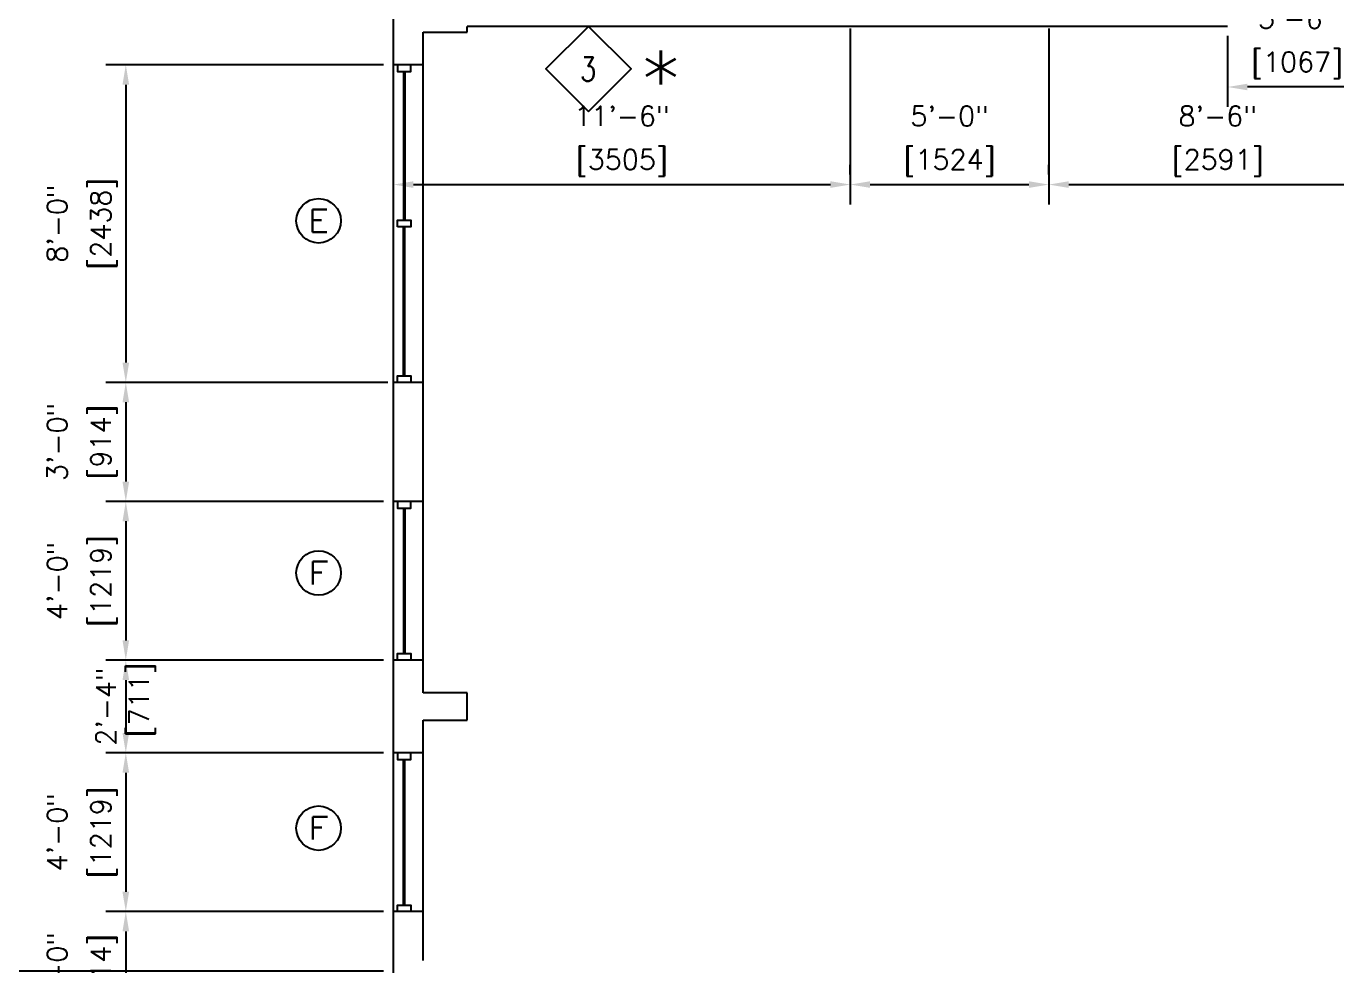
# Model space of a CAD drawing. Header units: inches. Extents: x -289 to 1168, y -1587 to 303.
# Drawn here: x 227 to 622.9, y -922.2 to -638.1 of the extents above; entities that cross this region are included whole.
import ezdxf
from ezdxf.enums import TextEntityAlignment as Align

# ---------------------------------------------------------------- set-up
doc = ezdxf.new("R2010")
doc.units = ezdxf.units.IN
doc.header["$LTSCALE"] = 48
doc.header["$MEASUREMENT"] = 0
doc.layers.get('0').update_dxf_attribs({"linetype": 'CONTINUOUS'})
for name, color, linetype in [('2_Arch_Plan_Dim', 5, 'CONTINUOUS'), ('2_Arch_Plan_Text1', 4, 'CONTINUOUS'), ('2_Arch_Plan_Wall', 7, 'CONTINUOUS'), ('2_Arch_Plan_Wall_Annot', 5, 'CONTINUOUS'), ('2_Arch_Plan_Wall_ColClad', 7, 'CONTINUOUS'), ('2_Arch_Plan_WinSec', 7, 'CONTINUOUS')]:
    doc.layers.add(name, color=color, linetype=linetype)
doc.styles.add('ROMANS-115', font='romans.shx')
doc.styles.add('ROMANS-80', font='romans.shx', dxfattribs={"width": 0.8})
doc.styles.add('ROMANS80', font='romans.shx', dxfattribs={"width": 0.8})
doc.dimstyles.new('116-ROMANS-115-PS', dxfattribs={"dimscale": 96, "dimtxt": 0.0625, "dimasz": 0.0625, "dimexe": 0.0625, "dimexo": 0.03125, "dimgap": 0.03125, "dimtad": 1, "dimdec": 3, "dimrnd": 0.125, "dimzin": 1, "dimdsep": 46, "dimlunit": 4, "dimtxsty": 'ROMANS-115', "dimcen": 0.125, "dimclrd": 256, "dimclre": 256, "dimclrt": 256, "dimadec": 0, "dimazin": 0, "dimtfac": 1, "dimtdec": 3, "dimtofl": 0, "dimtmove": 2, "dimatfit": 0, "dimfxl": 1, "dimfrac": 2, "dimtolj": 1, "dimtzin": 0, "dimarcsym": 0})

# ---------------------------------------------------------------- blocks, each defined once
blk = doc.blocks.new('*D140')
at = {"layer": '2_Arch_Plan_Dim', "lineweight": -2}
for p, q in [((475.93, -638.81), (475.93, -692)), ((337.93, -686.49), (337.93, -680)), ((343.93, -686), (469.93, -686))]:
    blk.add_line(p, q, dxfattribs=at)
at = {"layer": '2_Arch_Plan_Dim'}
for points in [[(343.93, -685), (343.93, -687), (337.93, -686)], [(469.93, -685), (469.93, -687), (475.93, -686)]]:
    blk.add_solid(points, dxfattribs=at)
at = {"layer": '2_Arch_Plan_Dim', "char_height": 6, "attachment_point": 5, "style": 'ROMANS-115'}
for s, insert in [('\\A1;11\'-6"', (406.93, -665.28)), ('\\A1;[3505]', (406.93, -679.43))]:
    blk.add_mtext(s, dxfattribs=dict(at, insert=insert))
blk = doc.blocks.new('*D141')
at = {"layer": '2_Arch_Plan_Dim', "lineweight": -2}
for p, q in [((215.99, -635.81), (218.99, -635.81)), ((212.99, -641.81), (212.99, -917.81)), ((334.93, -923.81), (206.99, -923.81))]:
    blk.add_line(p, q, dxfattribs=at)
at = {"layer": '2_Arch_Plan_Dim'}
for points in [[(211.99, -641.81), (213.99, -641.81), (212.99, -635.81)], [(211.99, -917.81), (213.99, -917.81), (212.99, -923.81)]]:
    blk.add_solid(points, dxfattribs=at)
at = {"layer": '2_Arch_Plan_Dim', "char_height": 6, "attachment_point": 5, "rotation": 90, "style": 'ROMANS-115'}
for s, insert in [('\\A1;24\'-0"', (192.28, -779.81)), ('\\A1;[7315]', (206.42, -779.81))]:
    blk.add_mtext(s, dxfattribs=dict(at, insert=insert))
blk = doc.blocks.new('*D162')
at = {"layer": '2_Arch_Plan_Dim', "lineweight": -2}
for p, q in [((589.93, -641.06), (589.93, -662.5)), ((631.93, -641.18), (631.93, -662.5)), ((625.93, -656.5), (595.93, -656.5))]:
    blk.add_line(p, q, dxfattribs=at)
at = {"layer": '2_Arch_Plan_Dim'}
for points in [[(595.93, -655.5), (595.93, -657.5), (589.93, -656.5)], [(625.93, -655.5), (625.93, -657.5), (631.93, -656.5)]]:
    blk.add_solid(points, dxfattribs=at)
at = {"layer": '2_Arch_Plan_Dim', "char_height": 6, "attachment_point": 5, "style": 'ROMANS-115'}
for s, insert in [('\\A1;3\'-6"', (610.93, -635.79)), ('\\A1;[1067]', (610.93, -649.93))]:
    blk.add_mtext(s, dxfattribs=dict(at, insert=insert))
blk = doc.blocks.new('*D168')
at = {"layer": '2_Arch_Plan_Dim', "lineweight": -2}
for p, q in [((535.93, -638.81), (535.93, -692)), ((475.93, -683), (475.93, -680)), ((481.93, -686), (529.93, -686))]:
    blk.add_line(p, q, dxfattribs=at)
at = {"layer": '2_Arch_Plan_Dim'}
for points in [[(481.93, -685), (481.93, -687), (475.93, -686)], [(529.93, -685), (529.93, -687), (535.93, -686)]]:
    blk.add_solid(points, dxfattribs=at)
at = {"layer": '2_Arch_Plan_Dim', "char_height": 6, "attachment_point": 5, "style": 'ROMANS-115'}
for s, insert in [('\\A1;5\'-0"', (505.93, -665.28)), ('\\A1;[1524]', (505.93, -679.43))]:
    blk.add_mtext(s, dxfattribs=dict(at, insert=insert))
blk = doc.blocks.new('*D169')
at = {"layer": '2_Arch_Plan_Dim', "lineweight": -2}
for p, q in [((535.93, -683), (535.93, -680)), ((637.93, -683), (637.93, -680)), ((541.93, -686), (631.93, -686))]:
    blk.add_line(p, q, dxfattribs=at)
at = {"layer": '2_Arch_Plan_Dim'}
for points in [[(541.93, -685), (541.93, -687), (535.93, -686)], [(631.93, -685), (631.93, -687), (637.93, -686)]]:
    blk.add_solid(points, dxfattribs=at)
at = {"layer": '2_Arch_Plan_Dim', "char_height": 6, "attachment_point": 5, "style": 'ROMANS-115'}
for s, insert in [('\\A1;8\'-6"', (586.93, -665.28)), ('\\A1;[2591]', (586.93, -679.43))]:
    blk.add_mtext(s, dxfattribs=dict(at, insert=insert))
blk = doc.blocks.new('*D192')
at = {"layer": '2_Arch_Plan_Dim', "lineweight": -2}
for p, q in [((334.93, -649.81), (251.06, -649.81)), ((257.06, -655.81), (257.06, -739.81)), ((336.18, -745.81), (251.06, -745.81))]:
    blk.add_line(p, q, dxfattribs=at)
at = {"layer": '2_Arch_Plan_Dim'}
for points in [[(256.06, -655.81), (258.06, -655.81), (257.06, -649.81)], [(256.06, -739.81), (258.06, -739.81), (257.06, -745.81)]]:
    blk.add_solid(points, dxfattribs=at)
at = {"layer": '2_Arch_Plan_Dim', "char_height": 6, "attachment_point": 5, "rotation": 90, "style": 'ROMANS-115'}
for s, insert in [('\\A1;[2438]', (250.49, -697.81)), ('\\A1;8\'-0"', (236.35, -697.81))]:
    blk.add_mtext(s, dxfattribs=dict(at, insert=insert))
blk = doc.blocks.new('*D193')
at = {"layer": '2_Arch_Plan_Dim', "lineweight": -2}
for p, q in [((334.93, -857.81), (251.06, -857.81)), ((257.06, -863.81), (257.06, -899.81)), ((334.93, -905.81), (251.06, -905.81))]:
    blk.add_line(p, q, dxfattribs=at)
at = {"layer": '2_Arch_Plan_Dim'}
for points in [[(256.06, -863.81), (258.06, -863.81), (257.06, -857.81)], [(256.06, -899.81), (258.06, -899.81), (257.06, -905.81)]]:
    blk.add_solid(points, dxfattribs=at)
at = {"layer": '2_Arch_Plan_Dim', "char_height": 6, "attachment_point": 5, "rotation": 90, "style": 'ROMANS-115'}
for s, insert in [('\\A1;4\'-0"', (236.35, -881.81)), ('\\A1;[1219]', (250.49, -881.81))]:
    blk.add_mtext(s, dxfattribs=dict(at, insert=insert))
blk = doc.blocks.new('*D194')
at = {"layer": '2_Arch_Plan_Dim', "lineweight": -2}
for p, q in [((334.93, -781.81), (251.06, -781.81)), ((257.06, -787.81), (257.06, -823.81)), ((334.93, -829.81), (251.06, -829.81))]:
    blk.add_line(p, q, dxfattribs=at)
at = {"layer": '2_Arch_Plan_Dim'}
for points in [[(256.06, -787.81), (258.06, -787.81), (257.06, -781.81)], [(256.06, -823.81), (258.06, -823.81), (257.06, -829.81)]]:
    blk.add_solid(points, dxfattribs=at)
at = {"layer": '2_Arch_Plan_Dim', "char_height": 6, "attachment_point": 5, "rotation": 90, "style": 'ROMANS-115'}
for s, insert in [('\\A1;4\'-0"', (236.35, -805.81)), ('\\A1;[1219]', (250.49, -805.81))]:
    blk.add_mtext(s, dxfattribs=dict(at, insert=insert))
blk = doc.blocks.new('*D195')
at = {"layer": '2_Arch_Plan_Dim', "lineweight": -2}
for p, q in [((254.06, -905.81), (251.06, -905.81)), ((257.06, -911.81), (257.06, -935.81)), ((254.06, -941.81), (251.06, -941.81))]:
    blk.add_line(p, q, dxfattribs=at)
at = {"layer": '2_Arch_Plan_Dim'}
for points in [[(256.06, -911.81), (258.06, -911.81), (257.06, -905.81)], [(256.06, -935.81), (258.06, -935.81), (257.06, -941.81)]]:
    blk.add_solid(points, dxfattribs=at)
at = {"layer": '2_Arch_Plan_Dim', "char_height": 6, "attachment_point": 5, "rotation": 90, "style": 'ROMANS-115'}
for s, insert in [('\\A1;3\'-0"', (236.35, -923.81)), ('\\A1;[914]', (250.49, -923.81))]:
    blk.add_mtext(s, dxfattribs=dict(at, insert=insert))
blk = doc.blocks.new('*D196')
at = {"layer": '2_Arch_Plan_Dim', "lineweight": -2}
for p, q in [((254.06, -829.81), (251.06, -829.81)), ((257.06, -835.81), (257.06, -851.81)), ((254.06, -857.81), (251.06, -857.81))]:
    blk.add_line(p, q, dxfattribs=at)
at = {"layer": '2_Arch_Plan_Dim'}
for points in [[(256.06, -835.81), (258.06, -835.81), (257.06, -829.81)], [(256.06, -851.81), (258.06, -851.81), (257.06, -857.81)]]:
    blk.add_solid(points, dxfattribs=at)
at = {"layer": '2_Arch_Plan_Dim', "insert": (257.06, -843.81), "char_height": 6, "attachment_point": 5, "rotation": 90, "style": 'ROMANS-115'}
blk.add_mtext('\\A1;2\'-4"\\P [711]', dxfattribs=at)
blk = doc.blocks.new('*D197')
at = {"layer": '2_Arch_Plan_Dim', "lineweight": -2}
for p, q in [((254.06, -745.81), (251.06, -745.81)), ((257.06, -751.81), (257.06, -775.81)), ((254.06, -781.81), (251.06, -781.81))]:
    blk.add_line(p, q, dxfattribs=at)
at = {"layer": '2_Arch_Plan_Dim'}
for points in [[(256.06, -751.81), (258.06, -751.81), (257.06, -745.81)], [(256.06, -775.81), (258.06, -775.81), (257.06, -781.81)]]:
    blk.add_solid(points, dxfattribs=at)
at = {"layer": '2_Arch_Plan_Dim', "char_height": 6, "attachment_point": 5, "rotation": 90, "style": 'ROMANS-115'}
for s, insert in [('\\A1;3\'-0"', (236.35, -763.81)), ('\\A1;[914]', (250.49, -763.81))]:
    blk.add_mtext(s, dxfattribs=dict(at, insert=insert))
blk = doc.blocks.new('Wall Number')
at = {"color": 5}
blk.add_lwpolyline([(-21.45, -21.45), (0, 0), (-21.45, 21.45), (-42.89, 0)], close=True, dxfattribs=at)
at = {"style": 'ROMANS80', "width": 0.8}
blk.add_attdef('WALL', text='', height=12, dxfattribs=at).set_placement((-21.62, -0.08), align=Align.MIDDLE)
blk = doc.blocks.new('Window')
blk.add_circle((0.4356, 0.3589), 0.0609)
at = {"style": 'ROMANS-80', "width": 1.15}
blk.add_attdef('WINDOW', text='', height=0.0625, dxfattribs=at).set_placement((0.4356, 0.3589), align=Align.MIDDLE)

msp = doc.modelspace()

# ---------------------------------------------------------------- linework, layer by layer
at = {"layer": '2_Arch_Plan_Wall'}
for p, q in [((337.92937617, -1067.80845236), (337.92937617, 12.19154764)), ((346.92937617, -839.68345436), (346.92937617, -639.93345036)), ((589.92937617, -638.18345236), (360.17937617, -638.18345236)), ((346.92937617, -649.80845236), (337.92937617, -649.80845236)), ((346.92937617, -745.80845236), (337.92937617, -745.80845236)), ((346.92937617, -781.80845236), (337.92937617, -781.80845236)), ((346.92937617, -829.80845236), (337.92937617, -829.80845236)), ((346.92937617, -920.55845236), (346.92937617, -847.93345036)), ((346.92937617, -857.80845236), (337.92937617, -857.80845236)), ((346.92937617, -905.80845236), (337.92937617, -905.80845236))]:
    msp.add_line(p, q, dxfattribs=at)
at = {"layer": '2_Arch_Plan_Wall_ColClad'}
for p, q in [((346.92937617, -639.93345036), (360.17937617, -639.93345036)), ((360.17937617, -639.93345036), (360.17937617, -638.18345236)), ((360.17937617, -839.68345436), (346.92937617, -839.68345436)), ((360.17937617, -847.93345036), (360.17937617, -839.68345436)), ((346.92937617, -847.93345036), (360.17937617, -847.93345036))]:
    msp.add_line(p, q, dxfattribs=at)
at = {"layer": '2_Arch_Plan_WinSec'}
for p, q in [((340.99187617, -651.80845236), (340.99187617, -696.80845236)), ((341.36687617, -651.80845236), (341.36687617, -696.80845236)), ((340.99187617, -743.80845236), (340.99187617, -698.80845236)), ((341.36687617, -743.80845236), (341.36687617, -698.80845236)), ((340.99187617, -783.80845236), (340.99187617, -827.80845236)), ((341.36687617, -783.80845236), (341.36687617, -827.80845236)), ((340.99187617, -903.80845236), (340.99187617, -859.80845236)), ((341.36687617, -903.80845236), (341.36687617, -859.80845236))]:
    msp.add_line(p, q, dxfattribs=at)
for points in [[(339.17937617, -649.80845236), (339.17937617, -651.80845236), (343.17937617, -651.80845236), (343.17937617, -649.80845236)], [(339.17937617, -649.80845236), (339.17937617, -651.80845236), (343.17937617, -651.80845236), (343.17937617, -649.80845236)], [(339.17937617, -698.80845236), (339.17937617, -696.80845236), (343.17937617, -696.80845236), (343.17937617, -698.80845236)], [(339.17937617, -698.80845236), (339.17937617, -696.80845236), (343.17937617, -696.80845236), (343.17937617, -698.80845236)], [(339.17937617, -745.80845236), (339.17937617, -743.80845236), (343.17937617, -743.80845236), (343.17937617, -745.80845236)], [(339.17937617, -745.80845236), (339.17937617, -743.80845236), (343.17937617, -743.80845236), (343.17937617, -745.80845236)], [(339.17937617, -781.80845236), (339.17937617, -783.80845236), (343.17937617, -783.80845236), (343.17937617, -781.80845236)], [(339.17937617, -781.80845236), (339.17937617, -783.80845236), (343.17937617, -783.80845236), (343.17937617, -781.80845236)], [(339.17937617, -829.80845236), (339.17937617, -827.80845236), (343.17937617, -827.80845236), (343.17937617, -829.80845236)], [(339.17937617, -857.80845236), (339.17937617, -859.80845236), (343.17937617, -859.80845236), (343.17937617, -857.80845236)], [(339.17937617, -905.80845236), (339.17937617, -903.80845236), (343.17937617, -903.80845236), (343.17937617, -905.80845236)], [(339.17937617, -905.80845236), (339.17937617, -903.80845236), (343.17937617, -903.80845236), (343.17937617, -905.80845236)]]:
    msp.add_lwpolyline(points, close=True, dxfattribs=at)

# ---------------------------------------------------------------- block references
at = {"layer": '2_Arch_Plan_Text1', "xscale": 110.3999999774618, "yscale": 110.3999999774618, "zscale": 110.3999999774618}
for p, values in [((267.20201822, -736.57714465), {'WINDOW': 'E'}), ((267.20201822, -843.05210707), {'WINDOW': 'F'}), ((267.20201822, -920.19618673), {'WINDOW': 'F'})]:
    msp.add_blockref('Window', p, dxfattribs=at).add_auto_attribs(values)
at = {"layer": '2_Arch_Plan_Wall_Annot', "xscale": 0.5999999998741995, "yscale": 0.5999999998741995, "zscale": 0.5999999998741995}
msp.add_blockref('Wall Number', (409.72527656, -651.05162772), dxfattribs=at).add_auto_attribs({'WALL': '3'})

# ---------------------------------------------------------------- texts
at = {"layer": '2_Arch_Plan_Wall_Annot', "style": 'ROMANS-115', "width": 1.15}
msp.add_text('*', height=18, dxfattribs=at).set_placement((411.57651369, -663.45315253))

# ---------------------------------------------------------------- dimensions: what is measured, and where the dimension line sits
at = {"layer": '2_Arch_Plan_Dim'}
for base, p1, p2, picture, middle in [((589.9293773919, -656.4993784013), (631.9293772623, -638.1834536869), (589.9293773919, -638.0584536873), '*D162', (610.9293773271, -642.3565212585)), ((475.9293777437, -685.9968357095), (337.92937617, -689.4897661635), (475.9293777437, -635.8084536942), '*D140', (406.9293769568, -671.8539785666)), ((535.9293775585, -685.9968357095), (475.9293777437, -685.9968357095), (535.9293775585, -635.8084536942), '*D168', (505.9293776511, -671.8539785666)), ((637.9293772438, -685.9968357095), (535.9293775585, -685.9968357095), (637.9293772438, -685.9968357095), '*D169', (586.9293774012, -671.8539785666))]:
    dim = msp.add_linear_dim(base=base, p1=p1, p2=p2, dimstyle='116-ROMANS-115-PS', override={"dimdec": 6, "dimlfac": -192, "dimrnd": 0, "dimpost": '\\X', "dimtdec": 6}, dxfattribs=at)
    dim.commit()
    dim.dimension.update_dxf_attribs({"geometry": picture, "text_midpoint": middle})
for base, p1, p2, picture, middle in [((212.9916866982, -923.8084523612), (212.9916866982, -635.8084523612), (337.92937617, -923.8084523612), '*D141', (198.8488295553, -779.8084523612)), ((257.0617094844, -745.8084523612), (337.9293761701, -649.8084523612), (339.1793761701, -745.8084523612), '*D192', (242.9188523416, -697.8084523612)), ((257.0617094844, -781.8084523612), (257.0617094844, -745.8084523612), (257.0617094844, -781.8084523612), '*D197', (242.9188523416, -763.8084523612)), ((257.0617094844, -829.8084523612), (337.9293761701, -781.8084523612), (337.9293761701, -829.8084523612), '*D194', (242.9188523416, -805.8084523612)), ((257.0617094844, -905.8084523612), (337.9293761701, -857.8084523612), (337.9293761701, -905.8084523612), '*D193', (242.9188523416, -881.8084523612)), ((257.0617094844, -941.8084523612), (257.0617094844, -905.8084523612), (257.0617094844, -941.8084523612), '*D195', (242.9188523416, -923.8084523612))]:
    dim = msp.add_linear_dim(base=base, p1=p1, p2=p2, angle=90, dimstyle='116-ROMANS-115-PS', override={"dimdec": 6, "dimlfac": -192, "dimrnd": 0, "dimpost": '\\X', "dimtdec": 6}, dxfattribs=at)
    dim.commit()
    dim.dimension.update_dxf_attribs({"geometry": picture, "text_midpoint": middle})
dim = msp.add_linear_dim(base=(257.0617094844, -857.8084523612), p1=(257.0617094844, -829.8084523612), p2=(257.0617094844, -857.8084523612), angle=90, dimstyle='116-ROMANS-115-PS', override={"dimdec": 6, "dimlfac": -192, "dimrnd": 0, "dimpost": '\\X', "dimtdec": 6}, dxfattribs=at)
dim.commit()
dim.dimension.update_dxf_attribs({"geometry": '*D196', "text_midpoint": (257.0617094844, -843.8084523612), "dimtype": 160})

doc.saveas('drawing.dxf')
